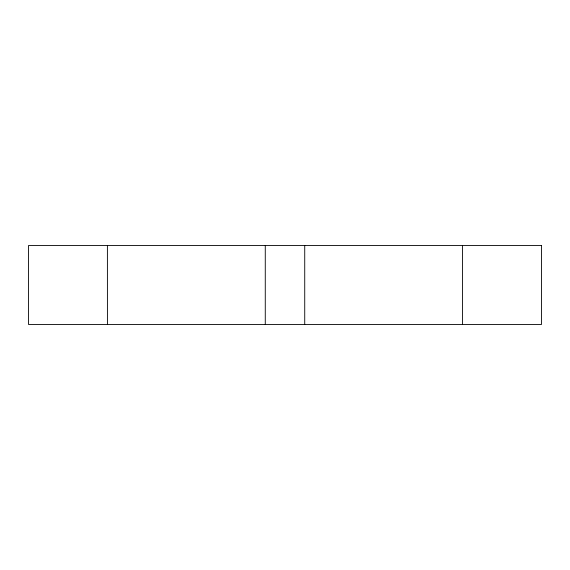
<?xml version="1.0" encoding="UTF-8"?>
<svg xmlns="http://www.w3.org/2000/svg" width="570" height="570" viewBox="0 0 570 570"><rect width="100%" height="100%" fill="white"/><g stroke="black" fill="none" stroke-linecap="round" stroke-linejoin="round"><path stroke-width="0.85" d="M462.576 245.542L462.576 324.458M304.729 245.542L304.729 324.458M265.271 245.542L265.271 324.458M107.402 245.542L107.424 324.458M541.5 245.542L28.5 245.542L28.521 324.458L541.5 324.458L541.5 245.542"/></g></svg>
